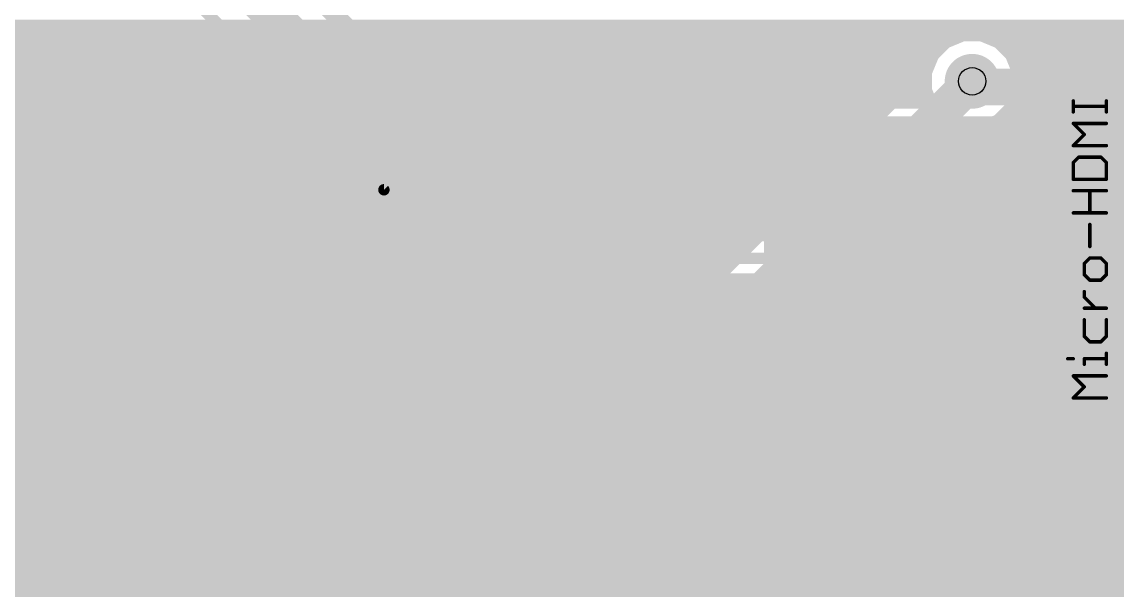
# Model space of a CAD drawing. Extents: x 0 to 10.8, y 0 to 6.1.
# Drawn here: x 5.408 to 6.367, y 2.404 to 2.902 of the extents above; entities that cross this region are included whole.
import ezdxf

# ---------------------------------------------------------------- set-up
doc = ezdxf.new("R2010")
doc.units = 0
for name, color, linetype in [('1', 22, 'CONTINUOUS'), ('116', 253, 'CONTINUOUS'), ('16', 175, 'CONTINUOUS'), ('18', 82, 'CONTINUOUS'), ('25', 253, 'CONTINUOUS'), ('29', 253, 'CONTINUOUS'), ('30', 253, 'CONTINUOUS'), ('44', 253, 'CONTINUOUS'), ('51', 253, 'CONTINUOUS')]:
    doc.layers.add(name, color=color, linetype=linetype)

# ---------------------------------------------------------------- blocks, each defined once
blk = doc.blocks.new('RECT')
blk.add_solid([(-0.5, -0.5), (0.5, -0.5), (-0.5, 0.5), (0.5, 0.5)])
blk = doc.blocks.new('ROUNDV')
at = {"const_width": 0.5}
blk.add_lwpolyline([(0, -0.25, 1), (0, 0.25, 1), (0, -0.25)], format="xyb", dxfattribs=at)

msp = doc.modelspace()

# ---------------------------------------------------------------- linework, layer by layer
at = {"layer": '1'}
for points, const_width in [([(5.310996, 2.896), (7.316299, 2.896)], 0.016), ([(6.231445, 2.892996), (6.215642, 2.886449)], 0.016), ([(6.248551, 2.892996), (6.231445, 2.892996)], 0.016), ([(6.264354, 2.886449), (6.248551, 2.892996)], 0.016), ([(5.310996, 2.88), (6.209193, 2.88)], 0.016), ([(6.215642, 2.886449), (6.203547, 2.874354)], 0.016), ([(6.276449, 2.874354), (6.264354, 2.886449)], 0.016), ([(6.270803, 2.88), (7.300299, 2.88)], 0.016), ([(6.203547, 2.874354), (6.199547, 2.864701)], 0.016), ([(6.282996, 2.858551), (6.276449, 2.874354)], 0.016), ([(6.199547, 2.864701), (3.888843, 0.553996)], 0.016), ([(5.310996, 2.864), (6.198846, 2.864)], 0.016), ([(6.28074, 2.864), (7.284299, 2.864)], 0.016), ([(6.24, 2.85), (3.905, 0.515)], 0.032), ([(6.282996, 2.841445), (6.282996, 2.858551)], 0.016), ([(5.310996, 2.848), (6.182846, 2.848)], 0.016), ([(6.276449, 2.825642), (6.282996, 2.841445)], 0.016), ([(6.282996, 2.848), (7.268299, 2.848)], 0.016), ([(5.310996, 2.832), (6.166846, 2.832)], 0.016), ([(6.279083, 2.832), (7.252299, 2.832)], 0.016), ([(6.264354, 2.813547), (6.276449, 2.825642)], 0.016), ([(5.310996, 2.816), (6.150846, 2.816)], 0.016), ([(6.254701, 2.809547), (6.264354, 2.813547)], 0.016), ([(6.266807, 2.816), (7.236295, 2.816)], 0.016), ([(3.938059, 0.492906), (6.254701, 2.809547)], 0.016), ([(5.310996, 2.8), (6.134846, 2.8)], 0.016), ([(6.245154, 2.8), (7.221921, 2.8)], 0.016), ([(5.310996, 2.784), (6.118846, 2.784)], 0.016), ([(6.229154, 2.784), (7.215764, 2.784)], 0.016), ([(5.310996, 2.768), (6.102846, 2.768)], 0.016), ([(6.213154, 2.768), (7.215764, 2.768)], 0.016), ([(5.310996, 2.752), (6.086846, 2.752)], 0.016), ([(6.197154, 2.752), (7.215764, 2.752)], 0.016), ([(5.310996, 2.736), (6.070846, 2.736)], 0.016), ([(6.181154, 2.736), (7.215764, 2.736)], 0.016), ([(5.310996, 2.72), (6.054846, 2.72)], 0.016), ([(6.165154, 2.72), (7.215764, 2.72)], 0.016), ([(5.310996, 2.704), (6.038846, 2.704)], 0.016), ([(6.149154, 2.704), (7.215764, 2.704)], 0.016), ([(5.310996, 2.688), (6.022846, 2.688)], 0.016), ([(6.133154, 2.688), (7.215764, 2.688)], 0.016), ([(5.301697, 2.672), (6.006846, 2.672)], 0.016), ([(6.117154, 2.672), (7.215764, 2.672)], 0.016), ([(5.285693, 2.656), (5.990846, 2.656)], 0.016), ([(6.101154, 2.656), (7.215764, 2.656)], 0.016), ([(5.269693, 2.64), (5.974846, 2.64)], 0.016), ([(6.085154, 2.64), (7.215764, 2.64)], 0.016), ([(5.253693, 2.624), (5.958846, 2.624)], 0.016), ([(6.069154, 2.624), (7.215764, 2.624)], 0.016), ([(5.237693, 2.608), (5.942846, 2.608)], 0.016), ([(6.053154, 2.608), (7.215764, 2.608)], 0.016), ([(5.221693, 2.592), (5.926846, 2.592)], 0.016), ([(6.037154, 2.592), (7.215764, 2.592)], 0.016), ([(5.205693, 2.576), (5.910846, 2.576)], 0.016), ([(6.021154, 2.576), (7.215764, 2.576)], 0.016), ([(5.189693, 2.56), (5.894846, 2.56)], 0.016), ([(6.005154, 2.56), (7.215764, 2.56)], 0.016), ([(5.173693, 2.544), (5.878846, 2.544)], 0.016), ([(5.989154, 2.544), (7.215764, 2.544)], 0.016), ([(5.157693, 2.528), (5.862846, 2.528)], 0.016), ([(5.973154, 2.528), (7.215764, 2.528)], 0.016), ([(5.141693, 2.512), (5.846846, 2.512)], 0.016), ([(5.957154, 2.512), (7.215764, 2.512)], 0.016), ([(5.125693, 2.496), (5.830846, 2.496)], 0.016), ([(5.941154, 2.496), (7.215764, 2.496)], 0.016), ([(5.109693, 2.48), (5.814846, 2.48)], 0.016), ([(5.925154, 2.48), (7.215764, 2.48)], 0.016), ([(5.093693, 2.464), (5.798846, 2.464)], 0.016), ([(5.909154, 2.464), (7.215764, 2.464)], 0.016), ([(5.077693, 2.448), (5.782846, 2.448)], 0.016), ([(5.893154, 2.448), (7.215764, 2.448)], 0.016), ([(5.061693, 2.432), (5.766846, 2.432)], 0.016), ([(5.877154, 2.432), (7.215764, 2.432)], 0.016), ([(5.045693, 2.416), (5.750846, 2.416)], 0.016), ([(5.861154, 2.416), (7.215764, 2.416)], 0.016), ([(5.029693, 2.4), (5.734846, 2.4)], 0.016), ([(5.845154, 2.4), (7.215764, 2.4)], 0.016)]:
    msp.add_lwpolyline(points, dxfattribs=dict(at, const_width=const_width))
for points, const_width in [([(6.231445, 2.896996, 1), (6.231445, 2.888996)], 0.008), ([(6.232976, 2.889301, 1), (6.229914, 2.896691)], 0.008), ([(6.250082, 2.896691, 1), (6.24702, 2.889301)], 0.008), ([(6.248551, 2.888996, 1), (6.248551, 2.896996)], 0.008), ([(6.209193, 2.876, 1), (6.209193, 2.884)], 0.008), ([(6.214111, 2.890144, 1), (6.217173, 2.882753)], 0.008), ([(6.21847, 2.88362, 1), (6.212813, 2.889277)], 0.008), ([(6.267183, 2.889277, 1), (6.261526, 2.88362)], 0.008), ([(6.262823, 2.882753, 1), (6.265885, 2.890144)], 0.008), ([(6.270803, 2.884, 1), (6.270803, 2.876)], 0.008), ([(6.200719, 2.877183, 1), (6.206376, 2.871526)], 0.008), ([(6.207243, 2.872823, 1), (6.199852, 2.875886)], 0.008), ([(6.280144, 2.875885, 1), (6.272753, 2.872823)], 0.008), ([(6.27362, 2.871526, 1), (6.279277, 2.877183)], 0.008), ([(6.195852, 2.866232, 1), (6.203243, 2.86317)], 0.008), ([(6.202376, 2.861872, 1), (6.196719, 2.867529)], 0.008), ([(6.198846, 2.86, 1), (6.198846, 2.868)], 0.008), ([(6.28074, 2.868, 1), (6.28074, 2.86)], 0.008), ([(6.245657, 2.844343, 1), (6.234343, 2.855657)], 0.016), ([(6.286996, 2.858551, 1), (6.278996, 2.858551)], 0.008), ([(6.279301, 2.85702, 1), (6.286691, 2.860082)], 0.008), ([(6.182846, 2.844, 1), (6.182846, 2.852)], 0.008), ([(6.282996, 2.852, 1), (6.282996, 2.844)], 0.008), ([(6.286691, 2.839914, 1), (6.279301, 2.842976)], 0.008), ([(6.166846, 2.828, 1), (6.166846, 2.836)], 0.008), ([(6.279083, 2.836, 1), (6.279083, 2.828)], 0.008), ([(6.278996, 2.841445, 1), (6.286996, 2.841445)], 0.008), ([(6.272753, 2.827173, 1), (6.280144, 2.824111)], 0.008), ([(6.279277, 2.822813, 1), (6.27362, 2.82847)], 0.008), ([(6.150846, 2.812, 1), (6.150846, 2.82)], 0.008), ([(6.261526, 2.816376, 1), (6.267183, 2.810719)], 0.008), ([(6.266807, 2.82, 1), (6.266807, 2.812)], 0.008), ([(6.265886, 2.809852, 1), (6.262823, 2.817243)], 0.008), ([(6.25317, 2.813243, 1), (6.256232, 2.805852)], 0.008), ([(6.257529, 2.806719, 1), (6.251872, 2.812376)], 0.008), ([(6.134846, 2.796, 1), (6.134846, 2.804)], 0.008), ([(6.245154, 2.804, 1), (6.245154, 2.796)], 0.008), ([(6.118846, 2.78, 1), (6.118846, 2.788)], 0.008), ([(6.229154, 2.788, 1), (6.229154, 2.78)], 0.008), ([(6.102846, 2.764, 1), (6.102846, 2.772)], 0.008), ([(6.213154, 2.772, 1), (6.213154, 2.764)], 0.008), ([(6.086846, 2.748, 1), (6.086846, 2.756)], 0.008), ([(6.197154, 2.756, 1), (6.197154, 2.748)], 0.008), ([(6.070846, 2.732, 1), (6.070846, 2.74)], 0.008), ([(6.181154, 2.74, 1), (6.181154, 2.732)], 0.008), ([(6.054846, 2.716, 1), (6.054846, 2.724)], 0.008), ([(6.165154, 2.724, 1), (6.165154, 2.716)], 0.008), ([(6.038846, 2.7, 1), (6.038846, 2.708)], 0.008), ([(6.149154, 2.708, 1), (6.149154, 2.7)], 0.008), ([(6.022846, 2.684, 1), (6.022846, 2.692)], 0.008), ([(6.133154, 2.692, 1), (6.133154, 2.684)], 0.008), ([(6.006846, 2.668, 1), (6.006846, 2.676)], 0.008), ([(6.117154, 2.676, 1), (6.117154, 2.668)], 0.008), ([(5.990846, 2.652, 1), (5.990846, 2.66)], 0.008), ([(6.101154, 2.66, 1), (6.101154, 2.652)], 0.008), ([(5.974846, 2.636, 1), (5.974846, 2.644)], 0.008), ([(6.085154, 2.644, 1), (6.085154, 2.636)], 0.008), ([(5.958846, 2.62, 1), (5.958846, 2.628)], 0.008), ([(6.069154, 2.628, 1), (6.069154, 2.62)], 0.008), ([(5.942846, 2.604, 1), (5.942846, 2.612)], 0.008), ([(6.053154, 2.612, 1), (6.053154, 2.604)], 0.008), ([(5.926846, 2.588, 1), (5.926846, 2.596)], 0.008), ([(6.037154, 2.596, 1), (6.037154, 2.588)], 0.008), ([(5.910846, 2.572, 1), (5.910846, 2.58)], 0.008), ([(6.021154, 2.58, 1), (6.021154, 2.572)], 0.008), ([(5.894846, 2.556, 1), (5.894846, 2.564)], 0.008), ([(6.005154, 2.564, 1), (6.005154, 2.556)], 0.008), ([(5.878846, 2.54, 1), (5.878846, 2.548)], 0.008), ([(5.989154, 2.548, 1), (5.989154, 2.54)], 0.008), ([(5.862846, 2.524, 1), (5.862846, 2.532)], 0.008), ([(5.973154, 2.532, 1), (5.973154, 2.524)], 0.008), ([(5.846846, 2.508, 1), (5.846846, 2.516)], 0.008), ([(5.957154, 2.516, 1), (5.957154, 2.508)], 0.008), ([(5.830846, 2.492, 1), (5.830846, 2.5)], 0.008), ([(5.941154, 2.5, 1), (5.941154, 2.492)], 0.008), ([(5.814846, 2.476, 1), (5.814846, 2.484)], 0.008), ([(5.925154, 2.484, 1), (5.925154, 2.476)], 0.008), ([(5.798846, 2.46, 1), (5.798846, 2.468)], 0.008), ([(5.909154, 2.468, 1), (5.909154, 2.46)], 0.008), ([(5.782846, 2.444, 1), (5.782846, 2.452)], 0.008), ([(5.893154, 2.452, 1), (5.893154, 2.444)], 0.008), ([(5.766846, 2.428, 1), (5.766846, 2.436)], 0.008), ([(5.877154, 2.436, 1), (5.877154, 2.428)], 0.008), ([(5.750846, 2.412, 1), (5.750846, 2.42)], 0.008), ([(5.861154, 2.42, 1), (5.861154, 2.412)], 0.008), ([(5.734846, 2.396, 1), (5.734846, 2.404)], 0.008), ([(5.845154, 2.404, 1), (5.845154, 2.396)], 0.008)]:
    msp.add_lwpolyline(points, format="xyb", dxfattribs=dict(at, const_width=const_width))
at = {"layer": '116', "const_width": 0.008071}
msp.add_lwpolyline([(6.24, 2.840079, 1), (6.24, 2.859921, 1), (6.24, 2.840079)], format="xyb", dxfattribs=at)
at = {"layer": '16'}
for points, const_width in [([(5.756154, 2.833996), (5.528059, 3.062091)], 0.016), ([(5.495, 3.04), (5.74, 2.795)], 0.032), ([(5.725, 2.755), (5.48, 3)], 0.01), ([(5.69415, 2.896), (7.190846, 2.896)], 0.016), ([(6.231445, 2.892996), (6.215642, 2.886449)], 0.016), ([(6.248551, 2.892996), (6.231445, 2.892996)], 0.016), ([(6.264354, 2.886449), (6.248551, 2.892996)], 0.016), ([(5.71015, 2.88), (6.209193, 2.88)], 0.016), ([(6.215642, 2.886449), (6.203547, 2.874354)], 0.016), ([(6.266807, 2.883996), (6.264354, 2.886449)], 0.016), ([(7.178843, 2.883996), (6.266807, 2.883996)], 0.016), ([(6.203547, 2.874354), (6.197, 2.858551)], 0.016), ([(5.72615, 2.864), (6.19926, 2.864)], 0.016), ([(6.197, 2.858551), (6.197, 2.841445)], 0.016), ([(6.245, 2.845), (6.24, 2.85)], 0.032), ([(7.195, 2.845), (6.245, 2.845)], 0.032), ([(5.74215, 2.848), (6.197, 2.848)], 0.016), ([(6.197, 2.841445), (6.200087, 2.833996)], 0.016), ([(6.200087, 2.833996), (5.756154, 2.833996)], 0.016), ([(5.74, 2.795), (9.11, 2.795)], 0.032), ([(8.885, 2.755), (5.725, 2.755)], 0.01), ([(7.435, 2.715), (4.52, 2.715)], 0.01), ([(7.425, 2.695), (4.69, 2.695)], 0.01), ([(4.71065, 2.672), (7.418299, 2.672)], 0.016), ([(4.710996, 2.674), (7.416299, 2.674)], 0.016), ([(4.701909, 2.656), (7.434299, 2.656)], 0.016), ([(4.474697, 2.64), (7.450299, 2.64)], 0.016), ([(4.458697, 2.624), (7.466299, 2.624)], 0.016), ([(4.442693, 2.608), (7.482299, 2.608)], 0.016), ([(4.44139, 2.592), (7.498299, 2.592)], 0.016), ([(4.44139, 2.576), (7.514299, 2.576)], 0.016), ([(4.44139, 2.56), (7.530299, 2.56)], 0.016), ([(4.44139, 2.544), (7.546299, 2.544)], 0.016), ([(4.433303, 2.528), (7.562299, 2.528)], 0.016), ([(4.44139, 2.512), (7.578299, 2.512)], 0.016), ([(4.44139, 2.496), (7.594299, 2.496)], 0.016), ([(4.44139, 2.48), (7.610299, 2.48)], 0.016), ([(4.44139, 2.464), (7.626299, 2.464)], 0.016), ([(4.44139, 2.448), (7.642299, 2.448)], 0.016), ([(4.437303, 2.432), (7.658299, 2.432)], 0.016), ([(4.439693, 2.416), (7.674299, 2.416)], 0.016), ([(4.44139, 2.4), (7.690299, 2.4)], 0.016)]:
    msp.add_lwpolyline(points, dxfattribs=dict(at, const_width=const_width))
for points, const_width in [([(5.69415, 2.9, 1), (5.69415, 2.892)], 0.008), ([(6.231445, 2.896996, 1), (6.231445, 2.888996)], 0.008), ([(6.232976, 2.889301, 1), (6.229914, 2.896691)], 0.008), ([(6.250082, 2.896691, 1), (6.24702, 2.889301)], 0.008), ([(6.248551, 2.888996, 1), (6.248551, 2.896996)], 0.008), ([(5.71015, 2.884, 1), (5.71015, 2.876)], 0.008), ([(6.209193, 2.876, 1), (6.209193, 2.884)], 0.008), ([(6.214111, 2.890144, 1), (6.217173, 2.882753)], 0.008), ([(6.21847, 2.88362, 1), (6.212813, 2.889277)], 0.008), ([(6.267183, 2.889277, 1), (6.261526, 2.88362)], 0.008), ([(6.266807, 2.887996, 1), (6.266807, 2.879996)], 0.008), ([(6.262823, 2.882753, 1), (6.265885, 2.890144)], 0.008), ([(6.263979, 2.881168, 1), (6.269636, 2.886824)], 0.008), ([(6.200719, 2.877183, 1), (6.206376, 2.871526)], 0.008), ([(6.207243, 2.872823, 1), (6.199852, 2.875885)], 0.008), ([(5.72615, 2.868, 1), (5.72615, 2.86)], 0.008), ([(6.19926, 2.86, 1), (6.19926, 2.868)], 0.008), ([(6.201, 2.858551, 1), (6.193, 2.858551)], 0.008), ([(6.193305, 2.860082, 1), (6.200695, 2.85702)], 0.008), ([(6.245657, 2.855657, 1), (6.234343, 2.844343)], 0.016), ([(6.245, 2.853, 1), (6.245, 2.837)], 0.016), ([(6.239343, 2.839343, 1), (6.250657, 2.850657)], 0.016), ([(5.74215, 2.852, 1), (5.74215, 2.844)], 0.008), ([(6.200695, 2.842976, 1), (6.193305, 2.839914)], 0.008), ([(6.197, 2.844, 1), (6.197, 2.852)], 0.008), ([(5.756154, 2.837996, 1), (5.756154, 2.829996)], 0.008), ([(5.753325, 2.831168, 1), (5.758982, 2.836824)], 0.008), ([(6.193, 2.841445, 1), (6.201, 2.841445)], 0.008), ([(6.196391, 2.832465, 1), (6.203782, 2.835527)], 0.008), ([(6.200087, 2.829996, 1), (6.200087, 2.837996)], 0.008), ([(5.74, 2.803, 1), (5.74, 2.787)], 0.016), ([(5.734343, 2.789343, 1), (5.745657, 2.800657)], 0.016), ([(5.725, 2.7575, 1), (5.725, 2.7525)], 0.005), ([(5.723232, 2.753232, 1), (5.726768, 2.756768)], 0.005)]:
    msp.add_lwpolyline(points, format="xyb", dxfattribs=dict(at, const_width=const_width))
at = {"layer": '25', "const_width": 0.003}
for points in [[(6.328531, 2.823205), (6.328531, 2.832878)], [(6.357555, 2.828039), (6.328531, 2.828039)], [(6.357555, 2.823205), (6.357555, 2.832878)], [(6.338209, 2.803413), (6.328531, 2.813087)], [(6.328531, 2.813087), (6.357555, 2.813087)], [(6.328531, 2.79374), (6.338209, 2.803413)], [(6.357555, 2.79374), (6.328531, 2.79374)], [(6.33337, 2.783622), (6.328531, 2.778787)], [(6.35272, 2.783622), (6.33337, 2.783622)], [(6.357555, 2.778787), (6.35272, 2.783622)], [(6.328531, 2.778787), (6.328531, 2.764276)], [(6.357555, 2.764276), (6.357555, 2.778787)], [(6.328531, 2.764276), (6.357555, 2.764276)], [(6.328531, 2.754157), (6.357555, 2.754157)], [(6.343043, 2.734811), (6.343043, 2.754157)], [(6.357555, 2.734811), (6.328531, 2.734811)], [(6.343043, 2.705346), (6.343043, 2.724693)], [(6.343043, 2.695228), (6.338209, 2.690394)], [(6.35272, 2.695228), (6.343043, 2.695228)], [(6.357555, 2.690394), (6.35272, 2.695228)], [(6.338209, 2.690394), (6.338209, 2.680717)], [(6.357555, 2.680717), (6.357555, 2.690394)], [(6.338209, 2.680717), (6.343043, 2.675882)], [(6.343043, 2.675882), (6.35272, 2.675882)], [(6.35272, 2.675882), (6.357555, 2.680717)], [(6.338209, 2.661004), (6.338209, 2.665843)], [(6.347882, 2.651331), (6.338209, 2.661004)], [(6.357555, 2.651331), (6.338209, 2.651331)], [(6.338209, 2.641213), (6.338209, 2.626701)], [(6.357555, 2.626701), (6.357555, 2.641213)], [(6.338209, 2.626701), (6.343043, 2.621866)], [(6.35272, 2.621866), (6.357555, 2.626701)], [(6.343043, 2.621866), (6.35272, 2.621866)], [(6.323693, 2.607059), (6.328531, 2.607059)], [(6.338209, 2.602224), (6.338209, 2.607059)], [(6.338209, 2.607059), (6.357555, 2.607059)], [(6.357555, 2.602224), (6.357555, 2.611898)], [(6.338209, 2.582433), (6.328531, 2.592106)], [(6.328531, 2.592106), (6.357555, 2.592106)], [(6.328531, 2.57276), (6.338209, 2.582433)], [(6.357555, 2.57276), (6.328531, 2.57276)]]:
    msp.add_lwpolyline(points, dxfattribs=at)
at = {"layer": '25', "const_width": 0.0015}
for points in [[(6.329281, 2.832878, 1), (6.327781, 2.832878)], [(6.328531, 2.828789, 1), (6.328531, 2.827289)], [(6.358305, 2.832878, 1), (6.356805, 2.832878)], [(6.357555, 2.827289, 1), (6.357555, 2.828789)], [(6.327781, 2.823205, 1), (6.329281, 2.823205)], [(6.356805, 2.823205, 1), (6.358305, 2.823205)], [(6.329062, 2.813617, 1), (6.328001, 2.812556)], [(6.328531, 2.813837, 1), (6.328531, 2.812337)], [(6.357555, 2.812337, 1), (6.357555, 2.813837)], [(6.338739, 2.802883, 1), (6.337678, 2.803944)], [(6.337678, 2.802883, 1), (6.338739, 2.803944)], [(6.328531, 2.79449, 1), (6.328531, 2.79299)], [(6.328001, 2.794271, 1), (6.329062, 2.79321)], [(6.357555, 2.79299, 1), (6.357555, 2.79449)], [(6.33337, 2.784372, 1), (6.33337, 2.782872)], [(6.3339, 2.783092, 1), (6.33284, 2.784153)], [(6.353251, 2.784152, 1), (6.35219, 2.783092)], [(6.35272, 2.782872, 1), (6.35272, 2.784372)], [(6.329281, 2.778787, 1), (6.327781, 2.778787)], [(6.328001, 2.779318, 1), (6.329062, 2.778257)], [(6.358305, 2.778787, 1), (6.356805, 2.778787)], [(6.357025, 2.778257, 1), (6.358085, 2.779318)], [(6.328531, 2.765026, 1), (6.328531, 2.763526)], [(6.327781, 2.764276, 1), (6.329281, 2.764276)], [(6.356805, 2.764276, 1), (6.358305, 2.764276)], [(6.357555, 2.763526, 1), (6.357555, 2.765026)], [(6.328531, 2.754907, 1), (6.328531, 2.753407)], [(6.343793, 2.754157, 1), (6.342293, 2.754157)], [(6.357555, 2.753407, 1), (6.357555, 2.754907)], [(6.328531, 2.735561, 1), (6.328531, 2.734061)], [(6.342293, 2.734811, 1), (6.343793, 2.734811)], [(6.357555, 2.734061, 1), (6.357555, 2.735561)], [(6.343793, 2.724693, 1), (6.342293, 2.724693)], [(6.342293, 2.705346, 1), (6.343793, 2.705346)], [(6.343043, 2.695978, 1), (6.343043, 2.694478)], [(6.343574, 2.694698, 1), (6.342513, 2.695759)], [(6.353251, 2.695759, 1), (6.35219, 2.694698)], [(6.35272, 2.694478, 1), (6.35272, 2.695978)], [(6.337678, 2.690924, 1), (6.338739, 2.689863)], [(6.338959, 2.690394, 1), (6.337459, 2.690394)], [(6.358305, 2.690394, 1), (6.356805, 2.690394)], [(6.357025, 2.689863, 1), (6.358085, 2.690924)], [(6.338739, 2.681247, 1), (6.337678, 2.680186)], [(6.337459, 2.680717, 1), (6.338959, 2.680717)], [(6.343043, 2.676632, 1), (6.343043, 2.675132)], [(6.342513, 2.675352, 1), (6.343574, 2.676412)], [(6.35219, 2.676412, 1), (6.353251, 2.675352)], [(6.35272, 2.675132, 1), (6.35272, 2.676632)], [(6.356805, 2.680717, 1), (6.358305, 2.680717)], [(6.358085, 2.680186, 1), (6.357025, 2.681247)], [(6.338959, 2.665843, 1), (6.337459, 2.665843)], [(6.338739, 2.661534, 1), (6.337678, 2.660474)], [(6.337459, 2.661004, 1), (6.338959, 2.661004)], [(6.338209, 2.652081, 1), (6.338209, 2.650581)], [(6.347352, 2.6508, 1), (6.348412, 2.651861)], [(6.357555, 2.650581, 1), (6.357555, 2.652081)], [(6.338959, 2.641213, 1), (6.337459, 2.641213)], [(6.358305, 2.641213, 1), (6.356805, 2.641213)], [(6.338739, 2.627231, 1), (6.337678, 2.62617)], [(6.337459, 2.626701, 1), (6.338959, 2.626701)], [(6.356805, 2.626701, 1), (6.358305, 2.626701)], [(6.358085, 2.62617, 1), (6.357025, 2.627231)], [(6.343043, 2.622616, 1), (6.343043, 2.621116)], [(6.342513, 2.621336, 1), (6.343574, 2.622396)], [(6.35219, 2.622396, 1), (6.353251, 2.621336)], [(6.35272, 2.621116, 1), (6.35272, 2.622616)], [(6.323693, 2.607809, 1), (6.323693, 2.606309)], [(6.328531, 2.606309, 1), (6.328531, 2.607809)], [(6.338959, 2.607059, 1), (6.337459, 2.607059)], [(6.338209, 2.607809, 1), (6.338209, 2.606309)], [(6.358305, 2.611898, 1), (6.356805, 2.611898)], [(6.357555, 2.606309, 1), (6.357555, 2.607809)], [(6.337459, 2.602224, 1), (6.338959, 2.602224)], [(6.356805, 2.602224, 1), (6.358305, 2.602224)], [(6.329062, 2.592637, 1), (6.328001, 2.591576)], [(6.328531, 2.592856, 1), (6.328531, 2.591356)], [(6.357555, 2.591356, 1), (6.357555, 2.592856)], [(6.338739, 2.581903, 1), (6.337678, 2.582964)], [(6.337678, 2.581903, 1), (6.338739, 2.582964)], [(6.328531, 2.57351, 1), (6.328531, 2.57201)], [(6.328001, 2.57329, 1), (6.329062, 2.572229)], [(6.357555, 2.57201, 1), (6.357555, 2.57351)]]:
    msp.add_lwpolyline(points, format="xyb", dxfattribs=at)
at = {"layer": '44'}
msp.add_circle((6.24, 2.85), 0.012, dxfattribs=at)

# ---------------------------------------------------------------- block references
at = {"layer": '18', "xscale": 0.04, "yscale": 0.04}
msp.add_blockref('ROUNDV', (6.24, 2.85), dxfattribs=at)
msp.add_blockref('ROUNDV', (6.24, 2.85), dxfattribs=at)
at = {"layer": '29', "xscale": 0.048, "yscale": 0.048}
msp.add_blockref('ROUNDV', (6.24, 2.85), dxfattribs=at)
at = {"layer": '30', "xscale": 0.048, "yscale": 0.048}
msp.add_blockref('ROUNDV', (6.24, 2.85), dxfattribs=at)
at = {"layer": '51', "xscale": 0.255906, "yscale": 0.35, "rotation": 90}
msp.add_blockref('RECT', (6.232874, 2.691339), dxfattribs=at)

doc.saveas('drawing.dxf')
